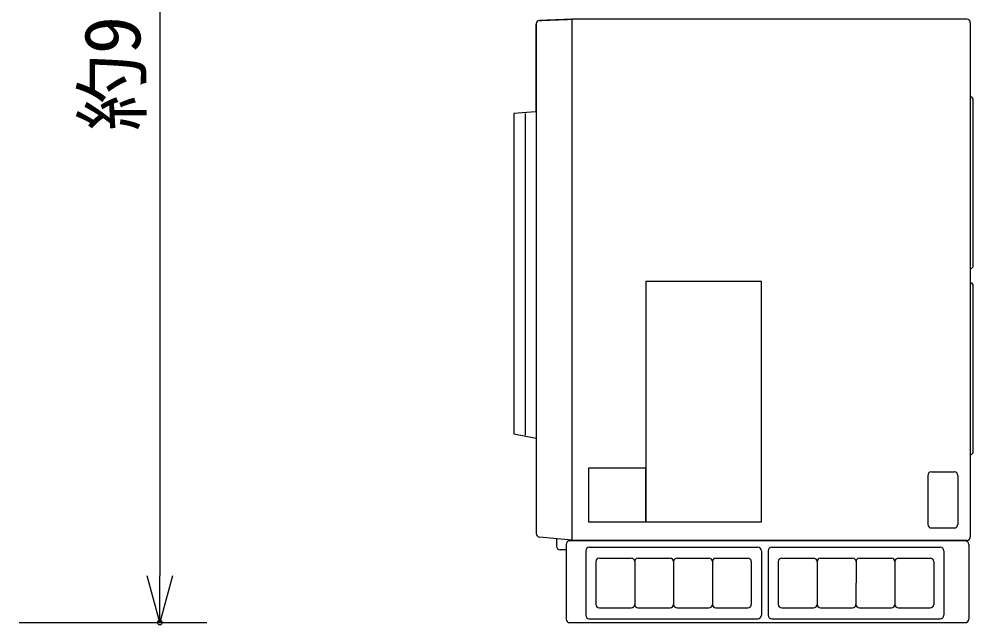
# Model space of a CAD drawing. Units: millimetres, scale not verified. Extents: x -62 to 63, y -117 to 117.
# Drawn here: x 10.02 to 50.67, y -5.47 to 20.35 of the extents above; entities that cross this region are included whole.
import ezdxf
from ezdxf.enums import TextEntityAlignment as Align

# ---------------------------------------------------------------- set-up
doc = ezdxf.new("R2010")
doc.units = ezdxf.units.MM
doc.header["$LTSCALE"] = 0.392258
doc.header["$PDMODE"] = 32
doc.header["$PDSIZE"] = 0.196
for name, color, linetype in [('0-2_GAIKEI', 1, 'Continuous'), ('0-3_WAKU', 3, 'Continuous'), ('0-4_DEFPOINTS', 7, 'Continuous')]:
    doc.layers.add(name, color=color, linetype=linetype)
doc.styles.add('ＭＳ ゴシック', font='')
doc.styles.get('ＭＳ ゴシック').set_extended_font_data('MS Gothic')

# ---------------------------------------------------------------- blocks, each defined once
blk = doc.blocks.new('_OPEN30')
at = {"layer": '0-4_DEFPOINTS'}
blk.add_line((0, 0), (-1, 0), dxfattribs=at)
blk.add_lwpolyline([(-1, 0.2679), (0, 0), (-1, -0.2679)], dxfattribs=at)

msp = doc.modelspace()

# ---------------------------------------------------------------- linework, layer by layer
at = {"layer": '0-2_GAIKEI', "color": 7}
for p, q in [((33.574, 20.348), (33.574, -1.8538)), ((50.4115, 20.348), (33.574, 20.348)), ((32.0615, 20.1449), (32.0615, -1.576)), ((32.0615, 20.1376), (32.0615, 20.1445)), ((32.0615, 20.1376), (32.0615, 20.1445)), ((50.5615, 20.198), (50.5615, -1.7183)), ((32.0261, 16.3971), (31.1115, 16.3264)), ((31.1115, 16.3264), (31.1115, 2.6695)), ((31.1115, 2.6695), (32.0615, 2.4926)), ((33.729, -1.8683), (32.1975, -1.7254)), ((32.9257, -1.7933), (32.9257, -2.1185)), ((50.347, -1.8906), (33.4826, -1.8906)), ((50.4115, -1.8683), (33.729, -1.8683)), ((33.3347, -2.2685), (33.0757, -2.2685)), ((33.3326, -2.0406), (33.3326, -5.2229)), ((50.497, -2.0406), (50.497, -5.2229)), ((33.4826, -5.3729), (50.347, -5.3729))]:
    msp.add_line(p, q, dxfattribs=at)
at = {"layer": '0-2_GAIKEI'}
for p, q in [((50.5969, 17.0452), (50.6743, 16.9389)), ((50.6743, 16.9389), (50.6743, 9.7766)), ((31.5888, 16.3264), (31.5888, 2.6164)), ((50.6743, 9.7766), (50.6035, 9.7057)), ((36.7315, 9.1706), (36.7315, -1.0721)), ((41.6673, 9.1706), (36.7315, 9.1706)), ((41.6673, -1.0721), (41.6673, 9.1706)), ((50.5969, 9.1242), (50.6743, 9.0181)), ((50.6743, 9.0181), (50.6743, 1.8558)), ((50.6743, 1.8558), (50.6035, 1.7851)), ((48.7522, 0.9009), (48.7522, -1.1874)), ((48.9022, 1.0509), (49.8808, 1.0509)), ((50.0308, 0.9009), (50.0308, -1.1874)), ((36.7315, -1.0721), (41.6673, -1.0721)), ((48.9022, -1.3374), (49.8808, -1.3374)), ((34.1728, -2.3123), (34.1728, -5.0572)), ((34.3228, -2.1623), (41.5059, -2.1623)), ((41.6559, -2.3123), (41.6559, -5.0572)), ((41.9489, -2.3123), (41.9489, -5.0572)), ((42.0989, -2.1623), (49.282, -2.1623)), ((49.432, -2.3123), (49.432, -5.0572)), ((34.6002, -2.7745), (34.6002, -4.5948)), ((34.7502, -2.6245), (36.1065, -2.6245)), ((36.2565, -2.7745), (36.2565, -4.5948)), ((36.4065, -2.6245), (37.7645, -2.6245)), ((37.9145, -2.7743), (37.9127, -4.5949)), ((38.0645, -2.6245), (39.4207, -2.6245)), ((39.5707, -2.7745), (39.5707, -4.5948)), ((39.7207, -2.6245), (41.077, -2.6245)), ((41.227, -2.7745), (41.227, -4.5948)), ((42.3762, -2.7745), (42.3762, -4.5948)), ((42.5262, -2.6245), (43.8826, -2.6245)), ((44.0326, -2.7745), (44.0326, -4.5948)), ((44.1826, -2.6245), (45.5405, -2.6245)), ((45.6905, -2.7743), (45.6888, -4.5949)), ((45.8405, -2.6245), (47.1967, -2.6245)), ((47.3467, -2.7745), (47.3467, -4.5948)), ((47.4967, -2.6245), (48.8531, -2.6245)), ((49.0031, -2.7745), (49.0031, -4.5948)), ((34.7502, -4.7448), (36.1065, -4.7448)), ((36.4065, -4.7448), (37.7627, -4.7448)), ((38.0627, -4.7448), (39.4207, -4.7448)), ((39.7207, -4.7448), (41.077, -4.7448)), ((42.5262, -4.7448), (43.8826, -4.7448)), ((44.1826, -4.7448), (45.5388, -4.7448)), ((45.8388, -4.7448), (47.1967, -4.7448)), ((47.4967, -4.7448), (48.8531, -4.7448)), ((34.3228, -5.2072), (41.5059, -5.2072)), ((42.0989, -5.2072), (49.282, -5.2072))]:
    msp.add_line(p, q, dxfattribs=at)
at = {"layer": '0-2_GAIKEI', "color": 7}
for points in [[(33.5715, 20.3479), (33.574, 20.348), (32.2056, 20.2948)], [(32.212, 20.2951), (32.2145, 20.2952), (32.2218, 20.2954), (32.2338, 20.2959), (32.2501, 20.2965), (32.2705, 20.2973), (32.2947, 20.2983), (32.3225, 20.2993), (32.3536, 20.3006), (32.3878, 20.3019), (32.4248, 20.3033), (32.4643, 20.3049), (32.5062, 20.3065), (32.55, 20.3082), (32.5957, 20.31), (32.6429, 20.3118), (32.6914, 20.3137), (32.7409, 20.3156), (32.7912, 20.3176), (32.8419, 20.3195), (32.893, 20.3215), (32.944, 20.3235), (32.9948, 20.3255), (33.0451, 20.3274), (33.0946, 20.3293), (33.143, 20.3312), (33.1902, 20.3331), (33.2359, 20.3348), (33.2798, 20.3365), (33.3216, 20.3382), (33.3612, 20.3397), (33.3982, 20.3411), (33.4323, 20.3425), (33.4635, 20.3437), (33.4912, 20.3448), (33.5155, 20.3457), (33.5359, 20.3465), (33.5522, 20.3471), (33.5641, 20.3476), (33.5715, 20.3479)], [(32.0615, 16.4016), (32.0615, 16.4085), (32.0615, 16.4287), (32.0615, 16.4616), (32.0615, 16.5064), (32.0615, 16.5624), (32.0615, 16.6289), (32.0615, 16.7053), (32.0615, 16.7908), (32.0615, 16.8847), (32.0615, 16.9864), (32.0615, 17.095), (32.0615, 17.21), (32.0615, 17.3306), (32.0615, 17.4561), (32.0615, 17.5858), (32.0615, 17.7191), (32.0615, 17.8551), (32.0615, 17.9932), (32.0615, 18.1328), (32.0615, 18.273), (32.0615, 18.4133), (32.0615, 18.5528), (32.0615, 18.6909), (32.0615, 18.827), (32.0615, 18.9602), (32.0615, 19.0899), (32.0615, 19.2154), (32.0615, 19.336), (32.0615, 19.451), (32.0615, 19.5596), (32.0615, 19.6613), (32.0615, 19.7552), (32.0615, 19.8407), (32.0615, 19.9171), (32.0615, 19.9836), (32.0615, 20.0397), (32.0615, 20.0845), (32.0615, 20.1173), (32.0615, 20.1376)], [(32.0615, 16.4016), (32.0615, 16.4085), (32.0615, 16.4287), (32.0615, 16.4616), (32.0615, 16.5064), (32.0615, 16.5624), (32.0615, 16.6289), (32.0615, 16.7053), (32.0615, 16.7908), (32.0615, 16.8847), (32.0615, 16.9864), (32.0615, 17.095), (32.0615, 17.21), (32.0615, 17.3306), (32.0615, 17.4561), (32.0615, 17.5858), (32.0615, 17.7191), (32.0615, 17.8551), (32.0615, 17.9932), (32.0615, 18.1328), (32.0615, 18.273), (32.0615, 18.4133), (32.0615, 18.5528), (32.0615, 18.6909), (32.0615, 18.827), (32.0615, 18.9602), (32.0615, 19.0899), (32.0615, 19.2154), (32.0615, 19.336), (32.0615, 19.451), (32.0615, 19.5596), (32.0615, 19.6613), (32.0615, 19.7552), (32.0615, 19.8407), (32.0615, 19.9171), (32.0615, 19.9836), (32.0615, 20.0397), (32.0615, 20.0845), (32.0615, 20.1173), (32.0615, 20.1376)]]:
    msp.add_lwpolyline(points, dxfattribs=at)
at = {"layer": '0-2_GAIKEI'}
msp.add_lwpolyline([(34.2904, -1.0721), (36.7315, -1.0721), (36.7315, 1.21), (34.2904, 1.21)], close=True, dxfattribs=at)
at = {"layer": '0-2_GAIKEI', "color": 7}
for centre, start, end in [((50.4115, 20.198), 0, 90), ((32.2115, 20.1449), 92.22468, 180), ((32.2115, -1.576), 180, 264.66898), ((33.4826, -2.0406), 90, 180), ((50.347, -2.0406), 0, 90), ((50.4115, -1.7183), 270, 0), ((33.0757, -2.1185), 180, 270), ((33.4826, -5.2229), 180, 270), ((50.347, -5.2229), 270, 0)]:
    msp.add_arc(centre, 0.15, start, end, dxfattribs=at)
at = {"layer": '0-2_GAIKEI'}
for centre, start, end in [((48.9022, 0.9009), 90, 180), ((49.8808, 0.9009), 0, 90), ((48.9022, -1.1874), 180, 270), ((49.8808, -1.1874), 270, 0), ((34.3228, -2.3123), 90, 180), ((41.5059, -2.3123), 0, 90), ((42.0989, -2.3123), 90, 180), ((49.282, -2.3123), 0, 90), ((34.7502, -2.7745), 90, 180), ((36.1065, -2.7745), 0, 90), ((36.4065, -2.7745), 90, 180), ((37.7645, -2.7745), 359.94483, 90), ((38.0645, -2.7745), 90, 179.94483), ((39.4207, -2.7745), 0, 90), ((39.7207, -2.7745), 90, 180), ((41.077, -2.7745), 0, 90), ((42.5262, -2.7745), 90, 180), ((43.8826, -2.7745), 0, 90), ((44.1826, -2.7745), 90, 180), ((45.5405, -2.7745), 359.94483, 90), ((45.8405, -2.7745), 90, 179.94483), ((47.1967, -2.7745), 0, 90), ((47.4967, -2.7745), 90, 180), ((48.8531, -2.7745), 0, 90), ((34.7502, -4.5948), 180, 270), ((36.1065, -4.5948), 270, 0), ((36.4065, -4.5948), 180, 270), ((37.7627, -4.5948), 270, 359.94483), ((38.0627, -4.5948), 179.94483, 270), ((39.4207, -4.5948), 270, 0), ((39.7207, -4.5948), 180, 270), ((41.077, -4.5948), 270, 0), ((42.5262, -4.5948), 180, 270), ((43.8826, -4.5948), 270, 0), ((44.1826, -4.5948), 180, 270), ((45.5388, -4.5948), 270, 359.94483), ((45.8388, -4.5948), 179.94483, 270), ((47.1967, -4.5948), 270, 0), ((47.4967, -4.5948), 180, 270), ((48.8531, -4.5948), 270, 0), ((34.3228, -5.0572), 180, 270), ((41.5059, -5.0572), 270, 0), ((42.0989, -5.0572), 180, 270), ((49.282, -5.0572), 270, 0)]:
    msp.add_arc(centre, 0.15, start, end, dxfattribs=at)
at = {"layer": '0-3_WAKU'}
for p, q in [((16.0167, 42.4268), (16.0167, -3.373)), ((10.0167, -5.373), (18.0167, -5.373))]:
    msp.add_line(p, q, dxfattribs=at)
at = {"layer": '0-4_DEFPOINTS'}
msp.add_point((16.0167, -5.373), dxfattribs=at)

# ---------------------------------------------------------------- block references
at = {"layer": '0-3_WAKU', "xscale": 2, "yscale": 2, "rotation": 270}
msp.add_blockref('_OPEN30', (16.0167, -5.373), dxfattribs=at)

# ---------------------------------------------------------------- texts
at = {"layer": '0-3_WAKU', "style": 'ＭＳ ゴシック'}
msp.add_text('約996', height=2.404, rotation=90, dxfattribs=at).set_placement((15.9071, 15.5735), align=Align.BOTTOM_LEFT)

doc.saveas('drawing.dxf')
